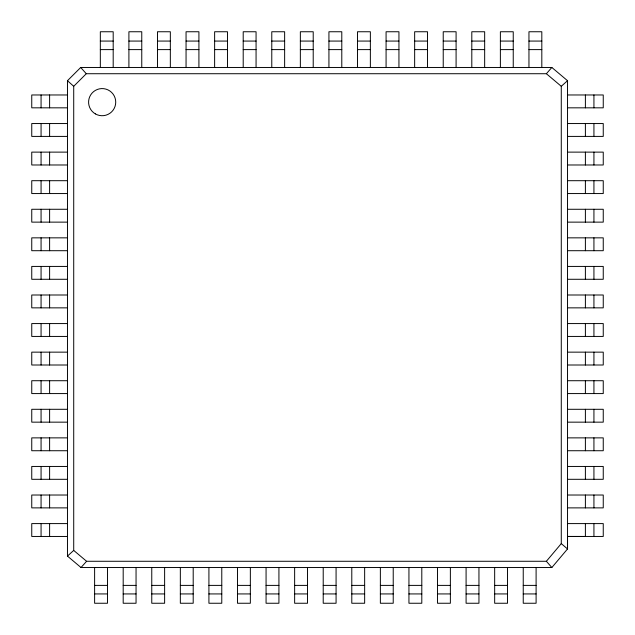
<?xml version="1.0" encoding="UTF-8"?>
<svg xmlns="http://www.w3.org/2000/svg" width="635" height="635" viewBox="0 0 635 635"><rect width="100%" height="100%" fill="white"/><g stroke="black" fill="none" stroke-linecap="round" stroke-linejoin="round"><path stroke-width="0.95" d="M567.531 523.597L603.25 523.597L603.25 536.456L567.531 536.456L567.531 548.957L551.847 567.531L81.018 567.531L67.469 556.101L67.469 80.701L80.701 67.469L551.847 67.469L567.531 80.701L567.531 548.957L561.276 543.616L561.276 86.289L567.531 80.701M561.276 86.289L546.378 73.723L86.289 73.723L73.716 86.289L73.716 550.418L86.59 561.276L546.378 561.276L561.276 543.616M546.378 73.723L551.847 67.469M81.018 567.531L86.59 561.276M67.469 556.101L73.716 550.418M100.33 41.069L113.189 41.069M128.905 41.069L141.764 41.069M157.48 41.069L170.339 41.069M186.055 41.069L198.914 41.069M214.63 41.069L227.489 41.069M243.205 41.069L256.064 41.069M271.78 41.069L284.639 41.069M300.355 41.069L313.214 41.069M328.93 41.069L341.789 41.069M357.505 41.069L370.364 41.069M386.08 41.069L398.939 41.069M414.655 41.069L427.514 41.069M443.23 41.069L456.089 41.069M471.805 41.069L484.664 41.069M500.38 41.069L513.239 41.069M528.955 41.069L541.814 41.069M100.33 49.609L113.189 49.609M128.905 49.609L141.764 49.609M157.48 49.609L170.339 49.609M186.055 49.609L198.914 49.609M214.63 49.609L227.489 49.609M243.205 49.609L256.064 49.609M271.78 49.609L284.639 49.609M300.355 49.609L313.214 49.609M328.93 49.609L341.789 49.609M357.505 49.609L370.364 49.609M386.08 49.609L398.939 49.609M414.655 49.609L427.514 49.609M443.23 49.609L456.089 49.609M471.805 49.609L484.664 49.609M500.38 49.609L513.239 49.609M528.955 49.609L541.814 49.609M67.469 94.972L31.75 94.972L31.75 107.831L67.469 107.831M567.531 94.972L603.25 94.972L603.25 107.831L567.531 107.831M67.469 123.547L31.75 123.547L31.75 136.406L67.469 136.406M567.531 123.547L603.25 123.547L603.25 136.406L567.531 136.406M67.469 152.122L31.75 152.122L31.75 164.981L67.469 164.981M567.531 152.122L603.25 152.122L603.25 164.981L567.531 164.981M67.469 180.697L31.75 180.697L31.75 193.556L67.469 193.556M567.531 180.697L603.25 180.697L603.25 193.556L567.531 193.556M67.469 209.272L31.75 209.272L31.75 222.131L67.469 222.131M567.531 209.272L603.25 209.272L603.25 222.131L567.531 222.131M67.469 237.847L31.75 237.847L31.75 250.706L67.469 250.706M567.531 237.847L603.25 237.847L603.25 250.706L567.531 250.706M67.469 266.422L31.75 266.422L31.75 279.281L67.469 279.281M567.531 266.422L603.25 266.422L603.25 279.281L567.531 279.281M67.469 294.997L31.75 294.997L31.75 307.856L67.469 307.856M567.531 294.997L603.25 294.997L603.25 307.856L567.531 307.856M67.469 323.572L31.75 323.572L31.75 336.431L67.469 336.431M567.531 323.572L603.25 323.572L603.25 336.431L567.531 336.431M67.469 352.147L31.75 352.147L31.75 365.006L67.469 365.006M567.531 352.147L603.25 352.147L603.25 365.006L567.531 365.006M67.469 380.722L31.75 380.722L31.75 393.581L67.469 393.581M567.531 380.722L603.25 380.722L603.25 393.581L567.531 393.581M67.469 409.297L31.75 409.297L31.75 422.156L67.469 422.156M567.531 409.297L603.25 409.297L603.25 422.156L567.531 422.156M67.469 437.872L31.75 437.872L31.75 450.731L67.469 450.731M567.531 437.872L603.25 437.872L603.25 450.731L567.531 450.731M67.469 466.447L31.75 466.447L31.75 479.306L67.469 479.306M567.531 466.447L603.25 466.447L603.25 479.306L567.531 479.306M67.469 495.022L31.75 495.022L31.75 507.881L67.469 507.881M567.531 495.022L603.25 495.022L603.25 507.881L567.531 507.881M67.469 523.597L31.75 523.597L31.75 536.456L67.469 536.456M94.615 585.391L107.474 585.391M123.19 585.391L136.049 585.391M151.765 585.391L164.624 585.391M180.34 585.391L193.199 585.391M208.915 585.391L221.774 585.391M237.49 585.391L250.349 585.391M266.065 585.391L278.924 585.391M294.64 585.391L307.499 585.391M323.215 585.391L336.074 585.391M351.79 585.391L364.649 585.391M380.365 585.391L393.224 585.391M408.94 585.391L421.799 585.391M437.515 585.391L450.374 585.391M466.09 585.391L478.949 585.391M494.665 585.391L507.524 585.391M523.24 585.391L536.099 585.391M94.615 593.931L107.474 593.931M123.19 593.931L136.049 593.931M151.765 593.931L164.624 593.931M180.34 593.931L193.199 593.931M208.915 593.931L221.774 593.931M237.49 593.931L250.349 593.931M266.065 593.931L278.924 593.931M294.64 593.931L307.499 593.931M323.215 593.931L336.074 593.931M351.79 593.931L364.649 593.931M380.365 593.931L393.224 593.931M408.94 593.931L421.799 593.931M437.515 593.931L450.374 593.931M466.09 593.931L478.949 593.931M494.665 593.931L507.524 593.931M523.24 593.931L536.099 593.931M567.531 536.44L585.391 536.456L585.391 523.597M67.469 80.701L73.716 86.289M80.701 67.469L86.289 73.723M546.378 561.276L551.847 567.531M593.931 94.972L593.931 107.831M593.931 123.547L593.931 136.406M593.931 152.122L593.931 164.981M593.931 180.697L593.931 193.556M593.931 209.272L593.931 222.131M593.931 237.847L593.931 250.706M593.931 266.422L593.931 279.281M593.931 294.997L593.931 307.856M593.931 323.572L593.931 336.431M593.931 352.147L593.931 365.006M593.931 380.722L593.931 393.581M593.931 409.297L593.931 422.156M593.931 437.872L593.931 450.731M593.931 466.447L593.931 479.306M593.931 495.022L593.931 507.881M593.931 523.597L593.931 536.456M585.391 94.972L585.391 107.831M585.391 123.547L585.391 136.406M585.391 152.122L585.391 164.981M585.391 180.697L585.391 193.556M585.391 209.272L585.391 222.131M585.391 237.847L585.391 250.706M585.391 266.422L585.391 279.281M585.391 294.997L585.391 307.856M585.391 323.572L585.391 336.431M585.391 352.147L585.391 365.006M585.391 380.722L585.391 393.581M585.391 409.297L585.391 422.156M585.391 437.872L585.391 450.731M585.391 466.447L585.391 479.306M585.391 495.022L585.391 507.881M541.814 67.469L541.814 31.75L528.955 31.75L528.955 67.469M536.099 567.531L536.099 603.25L523.24 603.25L523.24 567.531M513.239 67.469L513.239 31.75L500.38 31.75L500.38 67.469M507.524 567.531L507.524 603.25L494.665 603.25L494.665 567.531M484.664 67.469L484.664 31.75L471.805 31.75L471.805 67.469M478.949 567.531L478.949 603.25L466.09 603.25L466.09 567.531M456.089 67.469L456.089 31.75L443.23 31.75L443.23 67.469M450.374 567.531L450.374 603.25L437.515 603.25L437.515 567.531M427.514 67.469L427.514 31.75L414.655 31.75L414.655 67.469M421.799 567.531L421.799 603.25L408.94 603.25L408.94 567.531M398.939 67.469L398.939 31.75L386.08 31.75L386.08 67.469M393.224 567.531L393.224 603.25L380.365 603.25L380.365 567.531M370.364 67.469L370.364 31.75L357.505 31.75L357.505 67.469M364.649 567.531L364.649 603.25L351.79 603.25L351.79 567.531M341.789 67.469L341.789 31.75L328.93 31.75L328.93 67.469M336.074 567.531L336.074 603.25L323.215 603.25L323.215 567.531M313.214 67.469L313.214 31.75L300.355 31.75L300.355 67.469M307.499 567.531L307.499 603.25L294.64 603.25L294.64 567.531M284.639 67.469L284.639 31.75L271.78 31.75L271.78 67.469M278.924 567.531L278.924 603.25L266.065 603.25L266.065 567.531M256.064 67.469L256.064 31.75L243.205 31.75L243.205 67.469M250.349 567.531L250.349 603.25L237.49 603.25L237.49 567.531M227.489 67.469L227.489 31.75L214.63 31.75L214.63 67.469M221.774 567.531L221.774 603.25L208.915 603.25L208.915 567.531M198.914 67.469L198.914 31.75L186.055 31.75L186.055 67.469M193.199 567.531L193.199 603.25L180.34 603.25L180.34 567.531M170.339 67.469L170.339 31.75L157.48 31.75L157.48 67.469M164.624 567.531L164.624 603.25L151.765 603.25L151.765 567.531M141.764 67.469L141.764 31.75L128.905 31.75L128.905 67.469M136.049 567.531L136.049 603.25L123.19 603.25L123.19 567.531M113.189 67.469L113.189 31.75L100.33 31.75L100.33 67.469M107.474 567.531L107.474 603.25L94.615 603.25L94.615 567.531M49.609 94.972L49.609 107.831M49.609 123.547L49.609 136.406M49.609 152.122L49.609 164.981M49.609 180.697L49.609 193.556M49.609 209.272L49.609 222.131M49.609 237.847L49.609 250.706M49.609 266.422L49.609 279.281M49.609 294.997L49.609 307.856M49.609 323.572L49.609 336.431M49.609 352.147L49.609 365.006M49.609 380.722L49.609 393.581M49.609 409.297L49.609 422.156M49.609 437.872L49.609 450.731M49.609 466.447L49.609 479.306M49.609 495.022L49.609 507.881M49.609 523.597L49.609 536.456M41.069 94.972L41.069 107.831M41.069 123.547L41.069 136.406M41.069 152.122L41.069 164.981M41.069 180.697L41.069 193.556M41.069 209.272L41.069 222.131M41.069 237.847L41.069 250.706M41.069 266.422L41.069 279.281M41.069 294.997L41.069 307.856M41.069 323.572L41.069 336.431M41.069 352.147L41.069 365.006M41.069 380.722L41.069 393.581M41.069 409.297L41.069 422.156M41.069 437.872L41.069 450.731M41.069 466.447L41.069 479.306M41.069 495.022L41.069 507.881M41.069 523.597L41.069 536.456M95.369 113.903A13.573 13.573 0 0 0 115.729 102.156A13.573 13.573 0 0 0 95.369 90.4A13.573 13.573 0 0 0 95.369 113.903"/></g></svg>
